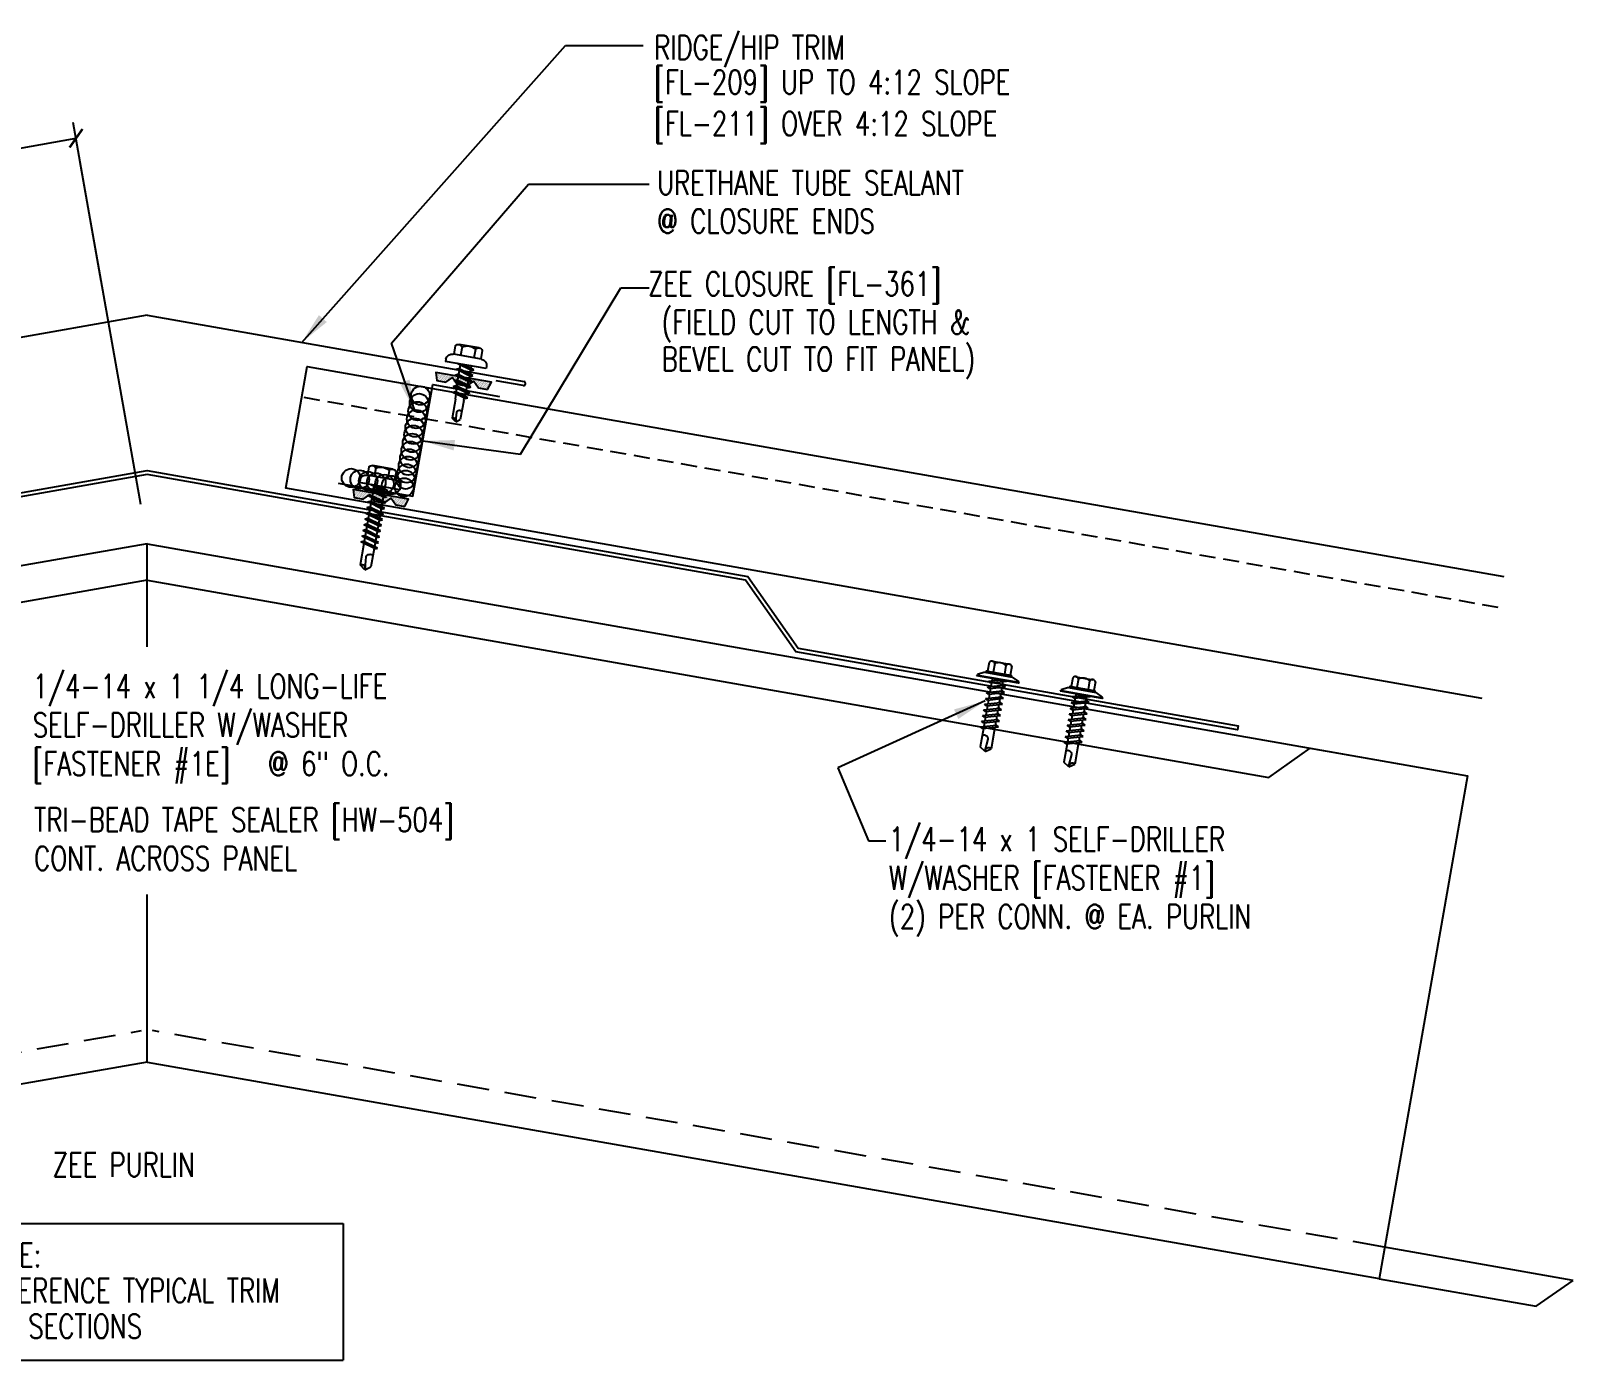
# Model space of a CAD drawing. Header units: inches. Extents: x -0.2 to 45.4, y 9.7 to 38.2.
# Drawn here: x 21.2 to 45.37, y 9.67 to 30.5 of the extents above; entities that cross this region are included whole.
import ezdxf
from ezdxf.enums import TextEntityAlignment as Align

# ---------------------------------------------------------------- set-up
doc = ezdxf.new("R2010")
doc.units = ezdxf.units.IN
doc.header["$MEASUREMENT"] = 0
doc.linetypes.add('HIDDEN', pattern=[0.375, 0.25, -0.125])
doc.linetypes.add('HIDDEN2', pattern=[0.1875, 0.125, -0.0625])
for name, color, linetype in [('CLO', 3, 'Continuous'), ('DIM', 2, 'Continuous'), ('FASTENER', 9, 'Continuous'), ('PANEL', 11, 'Continuous'), ('PURLIN', 1, 'Continuous'), ('SEALANT', 8, 'Continuous'), ('STLA', 12, 'Continuous'), ('TAPE', 8, 'Continuous'), ('TEXT', 2, 'Continuous'), ('TRIM', 6, 'Continuous')]:
    doc.layers.add(name, color=color, linetype=linetype)
doc.styles.add('TEXT', font='SIMPLEX', dxfattribs={"width": 0.75, "height": 6})
doc.styles.add('TEXT1', font='ROMANS.shx', dxfattribs={"width": 0.75, "height": 0.375})
doc.dimstyles.new('DETAIL', dxfattribs={"dimscale": 4, "dimtxt": 0.375, "dimasz": 0.0625, "dimexe": 0.0625, "dimexo": 0.125, "dimgap": 0.0625, "dimtad": 1, "dimdec": 4, "dimzin": 3, "dimdsep": 46, "dimlunit": 4, "dimtxsty": 'TEXT1', "dimblk": 'ARCHTICK', "dimcen": 0.0625, "dimclrd": 7, "dimclre": 7, "dimclrt": 2, "dimadec": 0, "dimazin": 0, "dimtfac": 0.59375, "dimtdec": 4, "dimtmove": 0, "dimatfit": 3, "dimfxl": 0, "dimfrac": 2, "dimtolj": 1, "dimtzin": 3, "dimarcsym": 0})
doc.dimstyles.new('DETAIL$7', dxfattribs={"dimscale": 4, "dimtxt": 6, "dimasz": 0.125, "dimexe": 0.0625, "dimexo": 0.125, "dimgap": 0.0625, "dimtad": 1, "dimdec": 5, "dimzin": 3, "dimdsep": 46, "dimlunit": 4, "dimtxsty": 'TEXT', "dimblk": 'ARCHTICK', "dimcen": 0.0625, "dimclrd": 7, "dimclre": 7, "dimclrt": 2, "dimadec": 0, "dimazin": 0, "dimtfac": 0.666667, "dimtdec": 5, "dimtmove": 0, "dimatfit": 3, "dimfxl": 0, "dimfrac": 2, "dimtolj": 1, "dimtzin": 3, "dimarcsym": 0})

# ---------------------------------------------------------------- blocks, each defined once
blk = doc.blocks.new('A$C30686E82')
for p, q in [((-2.715, 0.761), (3.437, 0.761)), ((-2.715, 0.761), (-2.715, -1.379)), ((3.437, 0.761), (3.437, -1.379)), ((-2.715, -1.379), (3.437, -1.379))]:
    blk.add_line(p, q)
at = {"layer": 'TEXT', "style": 'TEXT1', "width": 0.75}
for s, p in [('NOTE:', (-2.368, 0.081)), ('REFERENCE TYPICAL TRIM', (-2.368, -0.477)), ('LAP SECTIONS', (-2.368, -1.035))]:
    blk.add_text(s, height=0.375, dxfattribs=at).set_placement(p)
blk = doc.blocks.new('_ArchTick')
at = {"color": 0, "linetype": 'ByBlock', "const_width": 0.15}
blk.add_lwpolyline([(-0.5, -0.5), (0.5, 0.5)], dxfattribs=at)
blk = doc.blocks.new('SD9')
at = {"layer": 'FASTENER'}
for p, q in [((-0.181, 0.276), (-0.181, 0.137)), ((-0.135, 0.302), (0.135, 0.302)), ((-0.089, 0.276), (-0.089, 0.137)), ((0.089, 0.276), (0.089, 0.137)), ((0.181, 0.276), (0.181, 0.137)), ((-0.217, 0.114), (-0.326, 0.059)), ((-0.326, 0.059), (-0.326, 0.049)), ((-0.326, 0.049), (0.326, 0.049)), ((-0.217, 0.114), (0.217, 0.114)), ((-0.193, 0.137), (0.193, 0.137)), ((-0.193, 0.119), (0.193, 0.119)), ((-0.181, 0.137), (0.181, 0.137)), ((-0.139, -0.016), (0.046, 0.037)), ((-0.104, -0.036), (0.139, 0.033)), ((-0.086, 0.037), (-0.086, -0.001)), ((-0.086, 0.037), (0.086, 0.037)), ((0.086, 0.037), (0.133, 0.037)), ((0.086, 0.018), (0.086, -0.042)), ((0.139, 0.033), (0.133, 0.037)), ((0.217, 0.114), (0.326, 0.059)), ((0.326, 0.059), (0.326, 0.049)), ((-0.104, -0.036), (-0.139, -0.016)), ((-0.139, -0.107), (0.104, -0.038)), ((-0.104, -0.127), (-0.139, -0.107)), ((-0.139, -0.198), (0.104, -0.128)), ((-0.104, -0.218), (-0.139, -0.198)), ((-0.139, -0.289), (0.104, -0.219)), ((-0.104, -0.127), (0.139, -0.058)), ((-0.104, -0.218), (0.139, -0.149)), ((-0.104, -0.309), (0.139, -0.239)), ((-0.086, -0.031), (-0.086, -0.092)), ((-0.086, -0.122), (-0.086, -0.183)), ((-0.086, -0.213), (-0.086, -0.274)), ((0.086, -0.073), (0.086, -0.133)), ((0.086, -0.164), (0.086, -0.224)), ((0.139, -0.058), (0.104, -0.038)), ((0.139, -0.149), (0.104, -0.128)), ((0.139, -0.239), (0.104, -0.219)), ((-0.104, -0.309), (-0.139, -0.289)), ((-0.139, -0.38), (0.104, -0.31)), ((-0.104, -0.4), (-0.139, -0.38)), ((-0.139, -0.47), (0.104, -0.401)), ((-0.104, -0.491), (-0.139, -0.47)), ((-0.104, -0.4), (0.139, -0.33)), ((-0.104, -0.491), (0.139, -0.421)), ((-0.086, -0.304), (-0.086, -0.364)), ((-0.086, -0.395), (-0.086, -0.455)), ((0.086, -0.255), (0.086, -0.315)), ((0.086, -0.345), (0.086, -0.406)), ((0.086, -0.436), (0.086, -0.497)), ((0.139, -0.33), (0.104, -0.31)), ((0.139, -0.421), (0.104, -0.401)), ((-0.139, -0.561), (0.104, -0.492)), ((-0.104, -0.581), (-0.139, -0.561)), ((-0.139, -0.652), (0.104, -0.583)), ((-0.104, -0.672), (-0.139, -0.652)), ((-0.139, -0.743), (0.104, -0.674)), ((-0.104, -0.581), (0.139, -0.512)), ((-0.104, -0.672), (0.139, -0.603)), ((-0.104, -0.763), (0.139, -0.694)), ((-0.086, -0.486), (-0.086, -0.546)), ((-0.086, -0.577), (-0.086, -0.637)), ((-0.086, -0.667), (-0.086, -0.728)), ((0.086, -0.527), (0.086, -0.588)), ((0.086, -0.618), (0.086, -0.679)), ((0.086, -0.709), (0.086, -1.05)), ((0.139, -0.512), (0.104, -0.492)), ((0.139, -0.603), (0.104, -0.583)), ((0.139, -0.694), (0.104, -0.674)), ((-0.104, -0.763), (-0.139, -0.743)), ((-0.086, -0.758), (-0.086, -1.05)), ((-0.002, -1.095), (0.014, -0.909)), ((0, -1.111), (-0.086, -1.05)), ((0, -1.111), (0.086, -1.05))]:
    blk.add_line(p, q, dxfattribs=at)
blk.add_lwpolyline([(-0.331, 0.037), (-0.331, 0.049), (0.331, 0.049), (0.331, 0.037)], close=True, dxfattribs=at)
for centre, radius, start, end in [((-0.135, 0.25), 0.0527, 29.8754, 150.1246), ((0, 0.138), 0.164, 56.9974, 123.0026), ((0.135, 0.25), 0.0527, 29.8754, 150.1246), ((-0.193, 0.128), 0.00894, 90, 270), ((0.193, 0.128), 0.00894, 270, 90), ((-0.046, -0.921), 0.0615, 11.1445, 130.906), ((0.054, -1.097), 0.0563, 55.4585, 194.8454)]:
    blk.add_arc(centre, radius, start, end, dxfattribs=at)
blk = doc.blocks.new('FD-F1')
at = {"style": 'TEXT1', "width": 0.75}
blk.add_attdef('COLOR', (0.0047, -0.4962), '', height=0.0938, dxfattribs=at)
at = {"layer": 'TEXT', "style": 'TEXT1', "width": 0.75}
for s, p in [('1/4-14 x 1 SELF-DRILLER', (0.0047, -0.0408)), ('W/WASHER [FASTENER #1]', (0.0047, -0.1926))]:
    blk.add_text(s, height=0.09375, dxfattribs=at).set_placement(p)
blk.add_attdef('(QUANTITY)', (0.0047, -0.3444), '', height=0.0938, dxfattribs=at)
blk = doc.blocks.new('FD-F1E')
at = {"layer": 'TEXT', "style": 'TEXT1', "width": 0.75}
for s, p in [('1/4-14 x 1 1/4 LONG-LIFE', (0.0047, -0.0408)), ('SELF-DRILLER W/WASHER', (0.0047, -0.1926)), ('[FASTENER #1E]', (0.0047, -0.3444))]:
    blk.add_text(s, height=0.09375, dxfattribs=at).set_placement(p)
blk.add_attdef('(QUANTITY)', (0.9263, -0.3444), '', height=0.0938, dxfattribs=at)
blk = doc.blocks.new('*D15')
at = {"color": 7, "lineweight": -2}
for p, q in [((22.301, 26.578), (21.861, 29.066)), ((19.936, 28.473), (21.905, 28.82)), ((20.332, 26.23), (19.893, 28.719))]:
    blk.add_line(p, q, dxfattribs=at)
at = {"layer": 'DEFPOINTS', "color": 0}
for p in [(21.905, 28.82), (22.388, 26.085), (20.419, 25.738)]:
    blk.add_point(p, dxfattribs=at)
at = {"color": 7, "lineweight": -2, "xscale": 0.25, "yscale": 0.25, "zscale": 0.25}
for p, rotation in [((21.905, 28.82), 10.01307453151902), ((19.936, 28.473), 190.013074531519)]:
    blk.add_blockref('_ArchTick', p, dxfattribs=dict(at, rotation=rotation))
at = {"color": 2, "insert": (20.838, 29.112), "char_height": 0.375, "attachment_point": 5, "rotation": 10.0131, "style": 'TEXT1'}
blk.add_mtext('\\A1;2"', dxfattribs=at)
blk = doc.blocks.new('*X4')
at = {"color": 0}
for p, q in [((-0.434, 0.135), (-0.434, 0.135)), ((-0.434, 0.123), (-0.434, 0.123)), ((-0.422, 0.141), (-0.422, 0.141)), ((-0.422, 0.129), (-0.422, 0.129)), ((-0.422, 0.117), (-0.422, 0.117)), ((-0.422, 0.105), (-0.422, 0.105)), ((-0.422, 0.094), (-0.422, 0.094)), ((-0.422, 0.082), (-0.422, 0.082)), ((-0.41, 0.135), (-0.41, 0.135)), ((-0.41, 0.123), (-0.41, 0.123)), ((-0.41, 0.111), (-0.41, 0.111)), ((-0.41, 0.1), (-0.41, 0.1)), ((-0.41, 0.088), (-0.41, 0.088)), ((-0.41, 0.076), (-0.41, 0.076)), ((-0.41, 0.064), (-0.41, 0.064)), ((-0.41, 0.053), (-0.41, 0.053)), ((-0.41, 0.041), (-0.41, 0.041)), ((-0.398, 0.141), (-0.398, 0.141)), ((-0.398, 0.129), (-0.398, 0.129)), ((-0.398, 0.117), (-0.398, 0.117)), ((-0.398, 0.105), (-0.398, 0.105)), ((-0.398, 0.094), (-0.398, 0.094)), ((-0.398, 0.082), (-0.398, 0.082)), ((-0.398, 0.07), (-0.398, 0.07)), ((-0.398, 0.059), (-0.398, 0.059)), ((-0.398, 0.047), (-0.398, 0.047)), ((-0.398, 0.035), (-0.398, 0.035)), ((-0.398, 0.023), (-0.398, 0.023)), ((-0.387, 0.135), (-0.387, 0.135)), ((-0.387, 0.123), (-0.387, 0.123)), ((-0.387, 0.111), (-0.387, 0.111)), ((-0.387, 0.1), (-0.387, 0.1)), ((-0.387, 0.088), (-0.387, 0.088)), ((-0.387, 0.076), (-0.387, 0.076)), ((-0.387, 0.064), (-0.387, 0.064)), ((-0.387, 0.053), (-0.387, 0.053)), ((-0.387, 0.041), (-0.387, 0.041)), ((-0.387, 0.029), (-0.387, 0.029)), ((-0.375, 0.141), (-0.375, 0.141)), ((-0.375, 0.129), (-0.375, 0.129)), ((-0.375, 0.117), (-0.375, 0.117)), ((-0.375, 0.105), (-0.375, 0.105)), ((-0.375, 0.094), (-0.375, 0.094)), ((-0.375, 0.082), (-0.375, 0.082)), ((-0.375, 0.07), (-0.375, 0.07)), ((-0.375, 0.059), (-0.375, 0.059)), ((-0.375, 0.047), (-0.375, 0.047)), ((-0.375, 0.035), (-0.375, 0.035)), ((-0.375, 0.023), (-0.375, 0.023)), ((-0.363, 0.135), (-0.363, 0.135)), ((-0.363, 0.123), (-0.363, 0.123)), ((-0.363, 0.111), (-0.363, 0.111)), ((-0.363, 0.1), (-0.363, 0.1)), ((-0.363, 0.088), (-0.363, 0.088)), ((-0.363, 0.076), (-0.363, 0.076)), ((-0.363, 0.064), (-0.363, 0.064)), ((-0.363, 0.053), (-0.363, 0.053)), ((-0.363, 0.041), (-0.363, 0.041)), ((-0.363, 0.029), (-0.363, 0.029)), ((-0.352, 0.141), (-0.352, 0.141)), ((-0.352, 0.129), (-0.352, 0.129)), ((-0.352, 0.117), (-0.352, 0.117)), ((-0.352, 0.105), (-0.352, 0.105)), ((-0.352, 0.094), (-0.352, 0.094)), ((-0.352, 0.082), (-0.352, 0.082)), ((-0.352, 0.07), (-0.352, 0.07)), ((-0.352, 0.059), (-0.352, 0.059)), ((-0.352, 0.047), (-0.352, 0.047)), ((-0.352, 0.035), (-0.352, 0.035)), ((-0.352, 0.023), (-0.352, 0.023)), ((-0.34, 0.135), (-0.34, 0.135)), ((-0.34, 0.123), (-0.34, 0.123)), ((-0.34, 0.111), (-0.34, 0.111)), ((-0.34, 0.1), (-0.34, 0.1)), ((-0.34, 0.088), (-0.34, 0.088)), ((-0.34, 0.076), (-0.34, 0.076)), ((-0.34, 0.064), (-0.34, 0.064)), ((-0.34, 0.053), (-0.34, 0.053)), ((-0.34, 0.041), (-0.34, 0.041)), ((-0.34, 0.029), (-0.34, 0.029)), ((-0.328, 0.141), (-0.328, 0.141)), ((-0.328, 0.129), (-0.328, 0.129)), ((-0.328, 0.117), (-0.328, 0.117)), ((-0.328, 0.105), (-0.328, 0.105)), ((-0.328, 0.094), (-0.328, 0.094)), ((-0.328, 0.082), (-0.328, 0.082)), ((-0.328, 0.07), (-0.328, 0.07)), ((-0.328, 0.059), (-0.328, 0.059)), ((-0.328, 0.047), (-0.328, 0.047)), ((-0.328, 0.035), (-0.328, 0.035)), ((-0.328, 0.023), (-0.328, 0.023)), ((-0.316, 0.135), (-0.316, 0.135)), ((-0.316, 0.123), (-0.316, 0.123)), ((-0.316, 0.111), (-0.316, 0.111)), ((-0.316, 0.1), (-0.316, 0.1)), ((-0.316, 0.088), (-0.316, 0.088)), ((-0.316, 0.076), (-0.316, 0.076)), ((-0.316, 0.064), (-0.316, 0.064)), ((-0.316, 0.053), (-0.316, 0.053)), ((-0.316, 0.041), (-0.316, 0.041)), ((-0.316, 0.029), (-0.316, 0.029)), ((-0.305, 0.141), (-0.305, 0.141)), ((-0.305, 0.129), (-0.305, 0.129)), ((-0.305, 0.117), (-0.305, 0.117)), ((-0.305, 0.105), (-0.305, 0.105)), ((-0.305, 0.094), (-0.305, 0.094)), ((-0.305, 0.082), (-0.305, 0.082)), ((-0.305, 0.07), (-0.305, 0.07)), ((-0.305, 0.059), (-0.305, 0.059)), ((-0.305, 0.047), (-0.305, 0.047)), ((-0.305, 0.035), (-0.305, 0.035)), ((-0.305, 0.023), (-0.305, 0.023)), ((-0.293, 0.135), (-0.293, 0.135)), ((-0.293, 0.123), (-0.293, 0.123)), ((-0.293, 0.111), (-0.293, 0.111)), ((-0.293, 0.1), (-0.293, 0.1)), ((-0.293, 0.088), (-0.293, 0.088)), ((-0.293, 0.076), (-0.293, 0.076)), ((-0.293, 0.064), (-0.293, 0.064)), ((-0.293, 0.053), (-0.293, 0.053)), ((-0.293, 0.041), (-0.293, 0.041)), ((-0.293, 0.029), (-0.293, 0.029)), ((-0.281, 0.141), (-0.281, 0.141)), ((-0.281, 0.129), (-0.281, 0.129)), ((-0.281, 0.117), (-0.281, 0.117)), ((-0.281, 0.105), (-0.281, 0.105)), ((-0.281, 0.094), (-0.281, 0.094)), ((-0.281, 0.082), (-0.281, 0.082)), ((-0.281, 0.07), (-0.281, 0.07)), ((-0.281, 0.059), (-0.281, 0.059)), ((-0.281, 0.047), (-0.281, 0.047)), ((-0.281, 0.035), (-0.281, 0.035)), ((-0.281, 0.023), (-0.281, 0.023)), ((-0.27, 0.135), (-0.27, 0.135)), ((-0.27, 0.123), (-0.27, 0.123)), ((-0.27, 0.111), (-0.27, 0.111)), ((-0.27, 0.1), (-0.27, 0.1)), ((-0.27, 0.088), (-0.27, 0.088)), ((-0.27, 0.076), (-0.27, 0.076)), ((-0.27, 0.064), (-0.27, 0.064)), ((-0.27, 0.053), (-0.27, 0.053)), ((-0.27, 0.041), (-0.27, 0.041)), ((-0.27, 0.029), (-0.27, 0.029)), ((-0.258, 0.141), (-0.258, 0.141)), ((-0.258, 0.129), (-0.258, 0.129)), ((-0.258, 0.117), (-0.258, 0.117)), ((-0.258, 0.105), (-0.258, 0.105)), ((-0.258, 0.094), (-0.258, 0.094)), ((-0.258, 0.082), (-0.258, 0.082)), ((-0.258, 0.07), (-0.258, 0.07)), ((-0.258, 0.059), (-0.258, 0.059)), ((-0.258, 0.047), (-0.258, 0.047)), ((-0.258, 0.035), (-0.258, 0.035)), ((-0.258, 0.023), (-0.258, 0.023)), ((-0.246, 0.135), (-0.246, 0.135)), ((-0.246, 0.123), (-0.246, 0.123)), ((-0.246, 0.111), (-0.246, 0.111)), ((-0.246, 0.1), (-0.246, 0.1)), ((-0.246, 0.088), (-0.246, 0.088)), ((-0.246, 0.076), (-0.246, 0.076)), ((-0.246, 0.064), (-0.246, 0.064)), ((-0.246, 0.053), (-0.246, 0.053)), ((-0.246, 0.041), (-0.246, 0.041)), ((-0.234, 0.141), (-0.234, 0.141)), ((-0.234, 0.129), (-0.234, 0.129)), ((-0.234, 0.117), (-0.234, 0.117)), ((-0.234, 0.105), (-0.234, 0.105)), ((-0.234, 0.094), (-0.234, 0.094)), ((-0.234, 0.082), (-0.234, 0.082)), ((-0.234, 0.07), (-0.234, 0.07)), ((-0.234, 0.059), (-0.234, 0.059)), ((-0.234, 0.047), (-0.234, 0.047)), ((-0.223, 0.135), (-0.223, 0.135)), ((-0.223, 0.123), (-0.223, 0.123)), ((-0.223, 0.111), (-0.223, 0.111)), ((-0.223, 0.1), (-0.223, 0.1)), ((-0.223, 0.088), (-0.223, 0.088)), ((-0.223, 0.076), (-0.223, 0.076)), ((-0.223, 0.064), (-0.223, 0.064)), ((-0.211, 0.141), (-0.211, 0.141)), ((-0.211, 0.129), (-0.211, 0.129)), ((-0.211, 0.117), (-0.211, 0.117)), ((-0.211, 0.105), (-0.211, 0.105)), ((-0.211, 0.094), (-0.211, 0.094)), ((-0.211, 0.082), (-0.211, 0.082)), ((-0.211, 0.07), (-0.211, 0.07)), ((-0.199, 0.135), (-0.199, 0.135)), ((-0.199, 0.123), (-0.199, 0.123)), ((-0.199, 0.111), (-0.199, 0.111)), ((-0.199, 0.1), (-0.199, 0.1)), ((-0.199, 0.088), (-0.199, 0.088)), ((-0.188, 0.141), (-0.188, 0.141)), ((-0.188, 0.129), (-0.188, 0.129)), ((-0.188, 0.117), (-0.188, 0.117)), ((-0.188, 0.105), (-0.188, 0.105)), ((-0.188, 0.094), (-0.188, 0.094)), ((-0.176, 0.135), (-0.176, 0.135)), ((-0.176, 0.123), (-0.176, 0.123)), ((-0.176, 0.111), (-0.176, 0.111)), ((-0.164, 0.141), (-0.164, 0.141)), ((-0.164, 0.129), (-0.164, 0.129)), ((-0.164, 0.117), (-0.164, 0.117)), ((-0.164, 0.105), (-0.164, 0.105)), ((-0.152, 0.135), (-0.152, 0.135)), ((-0.152, 0.123), (-0.152, 0.123)), ((-0.152, 0.111), (-0.152, 0.111)), ((-0.152, 0.1), (-0.152, 0.1)), ((-0.141, 0.141), (-0.141, 0.141)), ((-0.141, 0.129), (-0.141, 0.129)), ((-0.141, 0.117), (-0.141, 0.117)), ((-0.141, 0.105), (-0.141, 0.105)), ((-0.141, 0.094), (-0.141, 0.094)), ((-0.141, 0.082), (-0.141, 0.082)), ((-0.129, 0.135), (-0.129, 0.135)), ((-0.129, 0.123), (-0.129, 0.123)), ((-0.129, 0.111), (-0.129, 0.111)), ((-0.129, 0.1), (-0.129, 0.1)), ((-0.129, 0.088), (-0.129, 0.088)), ((-0.129, 0.076), (-0.129, 0.076)), ((-0.117, 0.141), (-0.117, 0.141)), ((-0.117, 0.129), (-0.117, 0.129)), ((-0.117, 0.117), (-0.117, 0.117)), ((-0.117, 0.105), (-0.117, 0.105)), ((-0.117, 0.094), (-0.117, 0.094)), ((-0.117, 0.082), (-0.117, 0.082)), ((-0.117, 0.07), (-0.117, 0.07)), ((-0.117, 0.059), (-0.117, 0.059)), ((-0.105, 0.135), (-0.105, 0.135)), ((-0.105, 0.123), (-0.105, 0.123)), ((-0.105, 0.111), (-0.105, 0.111)), ((-0.105, 0.1), (-0.105, 0.1)), ((-0.105, 0.088), (-0.105, 0.088)), ((-0.105, 0.076), (-0.105, 0.076)), ((-0.105, 0.064), (-0.105, 0.064)), ((-0.105, 0.053), (-0.105, 0.053)), ((-0.094, 0.141), (-0.094, 0.141)), ((-0.094, 0.129), (-0.094, 0.129)), ((-0.094, 0.117), (-0.094, 0.117)), ((-0.094, 0.105), (-0.094, 0.105)), ((-0.094, 0.094), (-0.094, 0.094)), ((-0.094, 0.082), (-0.094, 0.082)), ((-0.094, 0.07), (-0.094, 0.07)), ((-0.094, 0.059), (-0.094, 0.059)), ((-0.094, 0.047), (-0.094, 0.047)), ((-0.094, 0.035), (-0.094, 0.035)), ((-0.082, 0.135), (-0.082, 0.135)), ((-0.082, 0.123), (-0.082, 0.123)), ((-0.082, 0.111), (-0.082, 0.111)), ((-0.082, 0.1), (-0.082, 0.1)), ((-0.082, 0.088), (-0.082, 0.088)), ((-0.082, 0.076), (-0.082, 0.076)), ((-0.082, 0.064), (-0.082, 0.064)), ((-0.082, 0.053), (-0.082, 0.053)), ((-0.082, 0.041), (-0.082, 0.041)), ((-0.082, 0.029), (-0.082, 0.029)), ((-0.07, 0.141), (-0.07, 0.141)), ((-0.07, 0.129), (-0.07, 0.129)), ((-0.07, 0.117), (-0.07, 0.117)), ((-0.07, 0.105), (-0.07, 0.105)), ((-0.07, 0.094), (-0.07, 0.094)), ((-0.07, 0.082), (-0.07, 0.082)), ((-0.07, 0.07), (-0.07, 0.07)), ((-0.07, 0.059), (-0.07, 0.059)), ((-0.07, 0.047), (-0.07, 0.047)), ((-0.07, 0.035), (-0.07, 0.035)), ((-0.07, 0.023), (-0.07, 0.023)), ((-0.059, 0.135), (-0.059, 0.135)), ((-0.059, 0.123), (-0.059, 0.123)), ((-0.059, 0.111), (-0.059, 0.111)), ((-0.059, 0.1), (-0.059, 0.1)), ((-0.059, 0.088), (-0.059, 0.088)), ((-0.059, 0.076), (-0.059, 0.076)), ((-0.059, 0.064), (-0.059, 0.064)), ((-0.059, 0.053), (-0.059, 0.053)), ((-0.059, 0.041), (-0.059, 0.041)), ((-0.059, 0.029), (-0.059, 0.029)), ((-0.047, 0.141), (-0.047, 0.141)), ((-0.047, 0.129), (-0.047, 0.129)), ((-0.047, 0.117), (-0.047, 0.117)), ((-0.047, 0.105), (-0.047, 0.105)), ((-0.047, 0.094), (-0.047, 0.094)), ((-0.047, 0.082), (-0.047, 0.082)), ((-0.047, 0.07), (-0.047, 0.07)), ((-0.047, 0.059), (-0.047, 0.059)), ((-0.047, 0.047), (-0.047, 0.047)), ((-0.047, 0.035), (-0.047, 0.035)), ((-0.047, 0.023), (-0.047, 0.023)), ((-0.035, 0.135), (-0.035, 0.135)), ((-0.035, 0.123), (-0.035, 0.123)), ((-0.035, 0.111), (-0.035, 0.111)), ((-0.035, 0.1), (-0.035, 0.1)), ((-0.035, 0.088), (-0.035, 0.088)), ((-0.035, 0.076), (-0.035, 0.076)), ((-0.035, 0.064), (-0.035, 0.064)), ((-0.035, 0.053), (-0.035, 0.053)), ((-0.035, 0.041), (-0.035, 0.041)), ((-0.035, 0.029), (-0.035, 0.029)), ((-0.023, 0.141), (-0.023, 0.141)), ((-0.023, 0.129), (-0.023, 0.129)), ((-0.023, 0.117), (-0.023, 0.117)), ((-0.023, 0.105), (-0.023, 0.105)), ((-0.023, 0.094), (-0.023, 0.094)), ((-0.023, 0.082), (-0.023, 0.082)), ((-0.023, 0.07), (-0.023, 0.07)), ((-0.023, 0.059), (-0.023, 0.059)), ((-0.023, 0.047), (-0.023, 0.047)), ((-0.023, 0.035), (-0.023, 0.035)), ((-0.023, 0.023), (-0.023, 0.023)), ((-0.012, 0.135), (-0.012, 0.135)), ((-0.012, 0.123), (-0.012, 0.123)), ((-0.012, 0.111), (-0.012, 0.111)), ((-0.012, 0.1), (-0.012, 0.1)), ((-0.012, 0.088), (-0.012, 0.088)), ((-0.012, 0.076), (-0.012, 0.076)), ((-0.012, 0.064), (-0.012, 0.064)), ((-0.012, 0.053), (-0.012, 0.053)), ((-0.012, 0.041), (-0.012, 0.041)), ((-0.012, 0.029), (-0.012, 0.029)), ((0, 0.141), (0, 0.141)), ((0, 0.129), (0, 0.129)), ((0, 0.117), (0, 0.117)), ((0, 0.105), (0, 0.105)), ((0, 0.094), (0, 0.094)), ((0, 0.082), (0, 0.082)), ((0, 0.07), (0, 0.07)), ((0, 0.059), (0, 0.059)), ((0, 0.047), (0, 0.047)), ((0, 0.035), (0, 0.035)), ((0, 0.023), (0, 0.023)), ((0.012, 0.135), (0.012, 0.135)), ((0.012, 0.123), (0.012, 0.123)), ((0.012, 0.111), (0.012, 0.111)), ((0.012, 0.1), (0.012, 0.1)), ((0.012, 0.088), (0.012, 0.088)), ((0.012, 0.076), (0.012, 0.076)), ((0.012, 0.064), (0.012, 0.064)), ((0.012, 0.053), (0.012, 0.053)), ((0.012, 0.041), (0.012, 0.041)), ((0.012, 0.029), (0.012, 0.029)), ((0.023, 0.141), (0.023, 0.141)), ((0.023, 0.129), (0.023, 0.129)), ((0.023, 0.117), (0.023, 0.117)), ((0.023, 0.105), (0.023, 0.105)), ((0.023, 0.094), (0.023, 0.094)), ((0.023, 0.082), (0.023, 0.082)), ((0.023, 0.07), (0.023, 0.07)), ((0.023, 0.059), (0.023, 0.059)), ((0.023, 0.047), (0.023, 0.047)), ((0.023, 0.035), (0.023, 0.035)), ((0.023, 0.023), (0.023, 0.023)), ((0.035, 0.135), (0.035, 0.135)), ((0.035, 0.123), (0.035, 0.123)), ((0.035, 0.111), (0.035, 0.111)), ((0.035, 0.1), (0.035, 0.1)), ((0.035, 0.088), (0.035, 0.088)), ((0.035, 0.076), (0.035, 0.076)), ((0.035, 0.064), (0.035, 0.064)), ((0.035, 0.053), (0.035, 0.053)), ((0.035, 0.041), (0.035, 0.041)), ((0.035, 0.029), (0.035, 0.029)), ((0.047, 0.141), (0.047, 0.141)), ((0.047, 0.129), (0.047, 0.129)), ((0.047, 0.117), (0.047, 0.117)), ((0.047, 0.105), (0.047, 0.105)), ((0.047, 0.094), (0.047, 0.094)), ((0.047, 0.082), (0.047, 0.082)), ((0.047, 0.07), (0.047, 0.07)), ((0.047, 0.059), (0.047, 0.059)), ((0.047, 0.047), (0.047, 0.047)), ((0.047, 0.035), (0.047, 0.035)), ((0.047, 0.023), (0.047, 0.023)), ((0.059, 0.135), (0.059, 0.135)), ((0.059, 0.123), (0.059, 0.123)), ((0.059, 0.111), (0.059, 0.111)), ((0.059, 0.1), (0.059, 0.1)), ((0.059, 0.088), (0.059, 0.088)), ((0.059, 0.076), (0.059, 0.076)), ((0.059, 0.064), (0.059, 0.064)), ((0.059, 0.053), (0.059, 0.053)), ((0.059, 0.041), (0.059, 0.041)), ((0.059, 0.029), (0.059, 0.029)), ((0.07, 0.141), (0.07, 0.141)), ((0.07, 0.129), (0.07, 0.129)), ((0.07, 0.117), (0.07, 0.117)), ((0.07, 0.105), (0.07, 0.105)), ((0.07, 0.094), (0.07, 0.094)), ((0.07, 0.082), (0.07, 0.082)), ((0.07, 0.07), (0.07, 0.07)), ((0.07, 0.059), (0.07, 0.059)), ((0.07, 0.047), (0.07, 0.047)), ((0.07, 0.035), (0.07, 0.035)), ((0.07, 0.023), (0.07, 0.023)), ((0.082, 0.135), (0.082, 0.135)), ((0.082, 0.123), (0.082, 0.123)), ((0.082, 0.111), (0.082, 0.111)), ((0.082, 0.1), (0.082, 0.1)), ((0.082, 0.088), (0.082, 0.088)), ((0.082, 0.076), (0.082, 0.076)), ((0.082, 0.064), (0.082, 0.064)), ((0.082, 0.053), (0.082, 0.053)), ((0.082, 0.041), (0.082, 0.041)), ((0.082, 0.029), (0.082, 0.029)), ((0.094, 0.141), (0.094, 0.141)), ((0.094, 0.129), (0.094, 0.129)), ((0.094, 0.117), (0.094, 0.117)), ((0.094, 0.105), (0.094, 0.105)), ((0.094, 0.094), (0.094, 0.094)), ((0.094, 0.082), (0.094, 0.082)), ((0.094, 0.07), (0.094, 0.07)), ((0.094, 0.059), (0.094, 0.059)), ((0.094, 0.047), (0.094, 0.047)), ((0.094, 0.035), (0.094, 0.035)), ((0.105, 0.135), (0.105, 0.135)), ((0.105, 0.123), (0.105, 0.123)), ((0.105, 0.111), (0.105, 0.111)), ((0.105, 0.1), (0.105, 0.1)), ((0.105, 0.088), (0.105, 0.088)), ((0.105, 0.076), (0.105, 0.076)), ((0.105, 0.064), (0.105, 0.064)), ((0.105, 0.053), (0.105, 0.053)), ((0.117, 0.141), (0.117, 0.141)), ((0.117, 0.129), (0.117, 0.129)), ((0.117, 0.117), (0.117, 0.117)), ((0.117, 0.105), (0.117, 0.105)), ((0.117, 0.094), (0.117, 0.094)), ((0.117, 0.082), (0.117, 0.082)), ((0.117, 0.07), (0.117, 0.07)), ((0.117, 0.059), (0.117, 0.059)), ((0.129, 0.135), (0.129, 0.135)), ((0.129, 0.123), (0.129, 0.123)), ((0.129, 0.111), (0.129, 0.111)), ((0.129, 0.1), (0.129, 0.1)), ((0.129, 0.088), (0.129, 0.088)), ((0.129, 0.076), (0.129, 0.076)), ((0.141, 0.141), (0.141, 0.141)), ((0.141, 0.129), (0.141, 0.129)), ((0.141, 0.117), (0.141, 0.117)), ((0.141, 0.105), (0.141, 0.105)), ((0.141, 0.094), (0.141, 0.094)), ((0.141, 0.082), (0.141, 0.082)), ((0.152, 0.135), (0.152, 0.135)), ((0.152, 0.123), (0.152, 0.123)), ((0.152, 0.111), (0.152, 0.111)), ((0.152, 0.1), (0.152, 0.1)), ((0.164, 0.141), (0.164, 0.141)), ((0.164, 0.129), (0.164, 0.129)), ((0.164, 0.117), (0.164, 0.117)), ((0.164, 0.105), (0.164, 0.105)), ((0.176, 0.135), (0.176, 0.135)), ((0.176, 0.123), (0.176, 0.123)), ((0.176, 0.111), (0.176, 0.111)), ((0.188, 0.141), (0.188, 0.141)), ((0.188, 0.129), (0.188, 0.129)), ((0.188, 0.117), (0.188, 0.117)), ((0.188, 0.105), (0.188, 0.105)), ((0.188, 0.094), (0.188, 0.094)), ((0.199, 0.135), (0.199, 0.135)), ((0.199, 0.123), (0.199, 0.123)), ((0.199, 0.111), (0.199, 0.111)), ((0.199, 0.1), (0.199, 0.1)), ((0.199, 0.088), (0.199, 0.088)), ((0.211, 0.141), (0.211, 0.141)), ((0.211, 0.129), (0.211, 0.129)), ((0.211, 0.117), (0.211, 0.117)), ((0.211, 0.105), (0.211, 0.105)), ((0.211, 0.094), (0.211, 0.094)), ((0.211, 0.082), (0.211, 0.082)), ((0.211, 0.07), (0.211, 0.07)), ((0.223, 0.135), (0.223, 0.135)), ((0.223, 0.123), (0.223, 0.123)), ((0.223, 0.111), (0.223, 0.111)), ((0.223, 0.1), (0.223, 0.1)), ((0.223, 0.088), (0.223, 0.088)), ((0.223, 0.076), (0.223, 0.076)), ((0.223, 0.064), (0.223, 0.064)), ((0.234, 0.141), (0.234, 0.141)), ((0.234, 0.129), (0.234, 0.129)), ((0.234, 0.117), (0.234, 0.117)), ((0.234, 0.105), (0.234, 0.105)), ((0.234, 0.094), (0.234, 0.094)), ((0.234, 0.082), (0.234, 0.082)), ((0.234, 0.07), (0.234, 0.07)), ((0.234, 0.059), (0.234, 0.059)), ((0.234, 0.047), (0.234, 0.047)), ((0.246, 0.135), (0.246, 0.135)), ((0.246, 0.123), (0.246, 0.123)), ((0.246, 0.111), (0.246, 0.111)), ((0.246, 0.1), (0.246, 0.1)), ((0.246, 0.088), (0.246, 0.088)), ((0.246, 0.076), (0.246, 0.076)), ((0.246, 0.064), (0.246, 0.064)), ((0.246, 0.053), (0.246, 0.053)), ((0.246, 0.041), (0.246, 0.041)), ((0.258, 0.141), (0.258, 0.141)), ((0.258, 0.129), (0.258, 0.129)), ((0.258, 0.117), (0.258, 0.117)), ((0.258, 0.105), (0.258, 0.105)), ((0.258, 0.094), (0.258, 0.094)), ((0.258, 0.082), (0.258, 0.082)), ((0.258, 0.07), (0.258, 0.07)), ((0.258, 0.059), (0.258, 0.059)), ((0.258, 0.047), (0.258, 0.047)), ((0.258, 0.035), (0.258, 0.035)), ((0.258, 0.023), (0.258, 0.023)), ((0.27, 0.135), (0.27, 0.135)), ((0.27, 0.123), (0.27, 0.123)), ((0.27, 0.111), (0.27, 0.111)), ((0.27, 0.1), (0.27, 0.1)), ((0.27, 0.088), (0.27, 0.088)), ((0.27, 0.076), (0.27, 0.076)), ((0.27, 0.064), (0.27, 0.064)), ((0.27, 0.053), (0.27, 0.053)), ((0.27, 0.041), (0.27, 0.041)), ((0.27, 0.029), (0.27, 0.029)), ((0.281, 0.141), (0.281, 0.141)), ((0.281, 0.129), (0.281, 0.129)), ((0.281, 0.117), (0.281, 0.117)), ((0.281, 0.105), (0.281, 0.105)), ((0.281, 0.094), (0.281, 0.094)), ((0.281, 0.082), (0.281, 0.082)), ((0.281, 0.07), (0.281, 0.07)), ((0.281, 0.059), (0.281, 0.059)), ((0.281, 0.047), (0.281, 0.047)), ((0.281, 0.035), (0.281, 0.035)), ((0.281, 0.023), (0.281, 0.023)), ((0.293, 0.135), (0.293, 0.135)), ((0.293, 0.123), (0.293, 0.123)), ((0.293, 0.111), (0.293, 0.111)), ((0.293, 0.1), (0.293, 0.1)), ((0.293, 0.088), (0.293, 0.088)), ((0.293, 0.076), (0.293, 0.076)), ((0.293, 0.064), (0.293, 0.064)), ((0.293, 0.053), (0.293, 0.053)), ((0.293, 0.041), (0.293, 0.041)), ((0.293, 0.029), (0.293, 0.029)), ((0.305, 0.141), (0.305, 0.141)), ((0.305, 0.129), (0.305, 0.129)), ((0.305, 0.117), (0.305, 0.117)), ((0.305, 0.105), (0.305, 0.105)), ((0.305, 0.094), (0.305, 0.094)), ((0.305, 0.082), (0.305, 0.082)), ((0.305, 0.07), (0.305, 0.07)), ((0.305, 0.059), (0.305, 0.059)), ((0.305, 0.047), (0.305, 0.047)), ((0.305, 0.035), (0.305, 0.035)), ((0.305, 0.023), (0.305, 0.023)), ((0.316, 0.135), (0.316, 0.135)), ((0.316, 0.123), (0.316, 0.123)), ((0.316, 0.111), (0.316, 0.111)), ((0.316, 0.1), (0.316, 0.1)), ((0.316, 0.088), (0.316, 0.088)), ((0.316, 0.076), (0.316, 0.076)), ((0.316, 0.064), (0.316, 0.064)), ((0.316, 0.053), (0.316, 0.053)), ((0.316, 0.041), (0.316, 0.041)), ((0.316, 0.029), (0.316, 0.029)), ((0.328, 0.141), (0.328, 0.141)), ((0.328, 0.129), (0.328, 0.129)), ((0.328, 0.117), (0.328, 0.117)), ((0.328, 0.105), (0.328, 0.105)), ((0.328, 0.094), (0.328, 0.094)), ((0.328, 0.082), (0.328, 0.082)), ((0.328, 0.07), (0.328, 0.07)), ((0.328, 0.059), (0.328, 0.059)), ((0.328, 0.047), (0.328, 0.047)), ((0.328, 0.035), (0.328, 0.035)), ((0.328, 0.023), (0.328, 0.023)), ((0.34, 0.135), (0.34, 0.135)), ((0.34, 0.123), (0.34, 0.123)), ((0.34, 0.111), (0.34, 0.111)), ((0.34, 0.1), (0.34, 0.1)), ((0.34, 0.088), (0.34, 0.088)), ((0.34, 0.076), (0.34, 0.076)), ((0.34, 0.064), (0.34, 0.064)), ((0.34, 0.053), (0.34, 0.053)), ((0.34, 0.041), (0.34, 0.041)), ((0.34, 0.029), (0.34, 0.029)), ((0.352, 0.141), (0.352, 0.141)), ((0.352, 0.129), (0.352, 0.129)), ((0.352, 0.117), (0.352, 0.117)), ((0.352, 0.105), (0.352, 0.105)), ((0.352, 0.094), (0.352, 0.094)), ((0.352, 0.082), (0.352, 0.082)), ((0.352, 0.07), (0.352, 0.07)), ((0.352, 0.059), (0.352, 0.059)), ((0.352, 0.047), (0.352, 0.047)), ((0.352, 0.035), (0.352, 0.035)), ((0.352, 0.023), (0.352, 0.023)), ((0.363, 0.135), (0.363, 0.135)), ((0.363, 0.123), (0.363, 0.123)), ((0.363, 0.111), (0.363, 0.111)), ((0.363, 0.1), (0.363, 0.1)), ((0.363, 0.088), (0.363, 0.088)), ((0.363, 0.076), (0.363, 0.076)), ((0.363, 0.064), (0.363, 0.064)), ((0.363, 0.053), (0.363, 0.053)), ((0.363, 0.041), (0.363, 0.041)), ((0.363, 0.029), (0.363, 0.029)), ((0.375, 0.141), (0.375, 0.141)), ((0.375, 0.129), (0.375, 0.129)), ((0.375, 0.117), (0.375, 0.117)), ((0.375, 0.105), (0.375, 0.105)), ((0.375, 0.094), (0.375, 0.094)), ((0.375, 0.082), (0.375, 0.082)), ((0.375, 0.07), (0.375, 0.07)), ((0.375, 0.059), (0.375, 0.059)), ((0.375, 0.047), (0.375, 0.047)), ((0.375, 0.035), (0.375, 0.035)), ((0.375, 0.023), (0.375, 0.023)), ((0.387, 0.135), (0.387, 0.135)), ((0.387, 0.123), (0.387, 0.123)), ((0.387, 0.111), (0.387, 0.111)), ((0.387, 0.1), (0.387, 0.1)), ((0.387, 0.088), (0.387, 0.088)), ((0.387, 0.076), (0.387, 0.076)), ((0.387, 0.064), (0.387, 0.064)), ((0.387, 0.053), (0.387, 0.053)), ((0.387, 0.041), (0.387, 0.041)), ((0.387, 0.029), (0.387, 0.029)), ((0.398, 0.141), (0.398, 0.141)), ((0.398, 0.129), (0.398, 0.129)), ((0.398, 0.117), (0.398, 0.117)), ((0.398, 0.105), (0.398, 0.105)), ((0.398, 0.094), (0.398, 0.094)), ((0.398, 0.082), (0.398, 0.082)), ((0.398, 0.07), (0.398, 0.07)), ((0.398, 0.059), (0.398, 0.059)), ((0.398, 0.047), (0.398, 0.047)), ((0.398, 0.035), (0.398, 0.035)), ((0.398, 0.023), (0.398, 0.023)), ((0.41, 0.135), (0.41, 0.135)), ((0.41, 0.123), (0.41, 0.123)), ((0.41, 0.111), (0.41, 0.111)), ((0.41, 0.1), (0.41, 0.1)), ((0.41, 0.088), (0.41, 0.088)), ((0.41, 0.076), (0.41, 0.076)), ((0.41, 0.064), (0.41, 0.064)), ((0.41, 0.053), (0.41, 0.053)), ((0.41, 0.041), (0.41, 0.041)), ((0.422, 0.141), (0.422, 0.141)), ((0.422, 0.129), (0.422, 0.129)), ((0.422, 0.117), (0.422, 0.117)), ((0.422, 0.105), (0.422, 0.105)), ((0.422, 0.094), (0.422, 0.094)), ((0.422, 0.082), (0.422, 0.082)), ((0.434, 0.135), (0.434, 0.135)), ((0.434, 0.123), (0.434, 0.123))]:
    blk.add_line(p, q, dxfattribs=at)
blk = doc.blocks.new('MB_DBTAP')
at = {"layer": 'TAPE', "color": 9}
blk.add_lwpolyline([(-0.403, 0.018), (-0.442, 0.141), (0.442, 0.141), (0.403, 0.018), (0.26, 0.018), (0.17, 0.109), (0.079, 0.018), (0, 0.018), (-0.079, 0.018), (-0.17, 0.109), (-0.26, 0.018)], close=True, dxfattribs=at)
at = {"layer": 'TAPE', "color": 251}
blk.add_blockref('*X4', (0, 0), dxfattribs=at)
blk = doc.blocks.new('MB_DW4')
at = {"layer": 'FASTENER'}
for p, q in [((-0.217, 0.305), (-0.217, 0.171)), ((-0.163, 0.337), (0.159, 0.337)), ((-0.108, 0.305), (-0.108, 0.171)), ((0.105, 0.305), (0.105, 0.171)), ((0.214, 0.305), (0.214, 0.171)), ((-0.326, 0.071), (-0.326, 0.037)), ((-0.326, 0.037), (0.322, 0.037)), ((-0.226, 0.171), (0.214, 0.171)), ((-0.141, -0.014), (0.037, 0.037)), ((-0.105, -0.034), (0.137, 0.035)), ((-0.088, 0.037), (-0.088, 0.001)), ((-0.088, 0.037), (0.085, 0.037)), ((0.085, 0.037), (0.134, 0.037)), ((0.085, 0.02), (0.085, -0.041)), ((0.137, 0.035), (0.134, 0.037)), ((0.322, 0.071), (0.322, 0.037)), ((-0.105, -0.034), (-0.141, -0.014)), ((-0.141, -0.105), (0.102, -0.036)), ((-0.105, -0.125), (-0.141, -0.105)), ((-0.141, -0.196), (0.102, -0.127)), ((-0.105, -0.216), (-0.141, -0.196)), ((-0.141, -0.287), (0.102, -0.217)), ((-0.105, -0.125), (0.137, -0.056)), ((-0.105, -0.216), (0.137, -0.147)), ((-0.105, -0.307), (0.137, -0.238)), ((-0.088, -0.029), (-0.088, -0.09)), ((-0.088, -0.12), (-0.088, -0.181)), ((-0.084, -0.27), (-0.088, -0.211)), ((0.084, -0.223), (0.085, -0.211)), ((0.085, -0.071), (0.085, -0.131)), ((0.085, -0.162), (0.085, -0.211)), ((0.137, -0.056), (0.102, -0.036)), ((0.137, -0.147), (0.102, -0.127)), ((0.137, -0.238), (0.102, -0.217)), ((-0.105, -0.307), (-0.141, -0.287)), ((-0.141, -0.378), (0.102, -0.308)), ((-0.105, -0.398), (-0.141, -0.378)), ((-0.122, -0.463), (0.089, -0.403)), ((-0.086, -0.483), (-0.122, -0.463)), ((-0.105, -0.398), (0.137, -0.328)), ((-0.086, -0.483), (0.124, -0.423)), ((-0.078, -0.36), (-0.082, -0.3)), ((-0.071, -0.449), (-0.075, -0.389)), ((-0.066, -0.516), (-0.069, -0.478)), ((0.063, -0.515), (0.068, -0.439)), ((0.071, -0.408), (0.075, -0.346)), ((0.077, -0.315), (0.082, -0.253)), ((0.124, -0.423), (0.089, -0.403)), ((0.137, -0.328), (0.102, -0.308)), ((-0.066, -0.516), (-0.066, -0.82)), ((-0.003, -0.854), (0.009, -0.714)), ((0.063, -0.516), (0.063, -0.82)), ((-0.002, -0.866), (-0.066, -0.82)), ((-0.002, -0.866), (0.063, -0.82))]:
    blk.add_line(p, q, dxfattribs=at)
for centre, radius, start, end in [((-0.163, 0.274), 0.0628, 29.8754, 150.1246), ((-0.002, 0.141), 0.196, 56.9974, 123.0026), ((0.159, 0.274), 0.0628, 29.8754, 150.1246), ((-0.226, 0.071), 0.1, 90, 180), ((0.222, 0.071), 0.1, 0, 90), ((-0.036, -0.723), 0.0461, 11.1445, 130.906), ((0.073, -0.516), 0.01, 175.9484, 180), ((0.039, -0.855), 0.0422, 55.4585, 194.8454)]:
    blk.add_arc(centre, radius, start, end, dxfattribs=at)
blk = doc.blocks.new('fz7')
at = {"layer": 'FASTENER'}
for p, q in [((-0.215, 0.305), (-0.215, 0.171)), ((-0.161, 0.337), (0.161, 0.337)), ((-0.107, 0.305), (-0.107, 0.171)), ((0.107, 0.305), (0.107, 0.171)), ((0.215, 0.305), (0.215, 0.171)), ((-0.324, 0.071), (-0.324, 0.037)), ((-0.324, 0.037), (0.324, 0.037)), ((-0.224, 0.171), (0.215, 0.171)), ((-0.139, -0.016), (0.046, 0.037)), ((-0.104, -0.036), (0.139, 0.033)), ((-0.086, 0.037), (-0.086, -0.001)), ((-0.086, 0.037), (0.086, 0.037)), ((0.086, 0.037), (0.133, 0.037)), ((0.086, 0.018), (0.086, -0.042)), ((0.139, 0.033), (0.133, 0.037)), ((0.324, 0.071), (0.324, 0.037)), ((-0.104, -0.036), (-0.139, -0.016)), ((-0.139, -0.107), (0.104, -0.038)), ((-0.104, -0.127), (-0.139, -0.107)), ((-0.139, -0.198), (0.104, -0.128)), ((-0.104, -0.218), (-0.139, -0.198)), ((-0.139, -0.289), (0.104, -0.219)), ((-0.104, -0.127), (0.139, -0.058)), ((-0.104, -0.218), (0.139, -0.149)), ((-0.104, -0.309), (0.139, -0.239)), ((-0.086, -0.031), (-0.086, -0.092)), ((-0.086, -0.122), (-0.086, -0.183)), ((-0.086, -0.213), (-0.086, -0.274)), ((0.086, -0.073), (0.086, -0.133)), ((0.086, -0.164), (0.086, -0.224)), ((0.139, -0.058), (0.104, -0.038)), ((0.139, -0.149), (0.104, -0.128)), ((0.139, -0.239), (0.104, -0.219)), ((-0.104, -0.309), (-0.139, -0.289)), ((-0.139, -0.38), (0.104, -0.31)), ((-0.104, -0.4), (-0.139, -0.38)), ((-0.139, -0.47), (0.104, -0.401)), ((-0.104, -0.491), (-0.139, -0.47)), ((-0.104, -0.4), (0.139, -0.33)), ((-0.104, -0.491), (0.139, -0.421)), ((-0.086, -0.304), (-0.086, -0.364)), ((-0.086, -0.395), (-0.086, -0.455)), ((0.086, -0.255), (0.086, -0.315)), ((0.086, -0.345), (0.086, -0.406)), ((0.086, -0.436), (0.086, -0.497)), ((0.139, -0.33), (0.104, -0.31)), ((0.139, -0.421), (0.104, -0.401)), ((-0.139, -0.561), (0.104, -0.492)), ((-0.104, -0.581), (-0.139, -0.561)), ((-0.139, -0.652), (0.104, -0.583)), ((-0.104, -0.672), (-0.139, -0.652)), ((-0.139, -0.743), (0.104, -0.674)), ((-0.104, -0.581), (0.139, -0.512)), ((-0.104, -0.672), (0.139, -0.603)), ((-0.104, -0.763), (0.139, -0.694)), ((-0.086, -0.486), (-0.086, -0.546)), ((-0.086, -0.577), (-0.086, -0.637)), ((-0.086, -0.667), (-0.086, -0.728)), ((0.086, -0.527), (0.086, -0.588)), ((0.086, -0.618), (0.086, -0.679)), ((0.086, -0.709), (0.086, -0.77)), ((0.139, -0.512), (0.104, -0.492)), ((0.139, -0.603), (0.104, -0.583)), ((0.139, -0.694), (0.104, -0.674)), ((-0.104, -0.763), (-0.139, -0.743)), ((-0.139, -0.834), (0.104, -0.765)), ((-0.104, -0.854), (-0.139, -0.834)), ((-0.139, -0.925), (0.104, -0.856)), ((-0.104, -0.945), (-0.139, -0.925)), ((-0.104, -0.854), (0.139, -0.785)), ((-0.104, -0.945), (0.139, -0.876)), ((-0.086, -0.758), (-0.086, -0.819)), ((-0.086, -0.849), (-0.086, -0.91)), ((-0.086, -0.94), (-0.086, -1.232)), ((0.086, -0.8), (0.086, -0.861)), ((0.086, -0.891), (0.086, -1.232)), ((0.139, -0.785), (0.104, -0.765)), ((0.139, -0.876), (0.104, -0.856)), ((-0.002, -1.277), (0.014, -1.091)), ((0, -1.293), (-0.086, -1.232)), ((0, -1.293), (0.086, -1.232))]:
    blk.add_line(p, q, dxfattribs=at)
for centre, radius, start, end in [((-0.161, 0.274), 0.0628, 29.8754, 150.1246), ((0, 0.141), 0.196, 56.9974, 123.0026), ((0.161, 0.274), 0.0628, 29.8754, 150.1246), ((-0.224, 0.071), 0.1, 90, 180), ((0.224, 0.071), 0.1, 0, 90), ((-0.046, -1.102), 0.0615, 11.1445, 130.906), ((0.054, -1.278), 0.0563, 55.4585, 194.8454)]:
    blk.add_arc(centre, radius, start, end, dxfattribs=at)

msp = doc.modelspace()

# ---------------------------------------------------------------- linework, layer by layer
for p, q in [((28.99325, 28.0988), (30.88423, 28.0988)), ((30.44517, 26.47426), (30.88423, 26.47426)), ((34.32468, 17.81175), (34.59403, 17.81175))]:
    msp.add_line(p, q)
at = {"layer": 'CLO'}
msp.add_lwpolyline([(26.01469, 23.41568), (27.18415, 23.20948), (27.49558, 24.96003), (28.54194, 24.77553)], dxfattribs=at)
at = {"layer": 'DIM', "color": 7}
msp.add_line((22.91869, 23.07876), (21.96674, 28.47032), dxfattribs=at)
at = {"layer": 'PANEL', "color": 251, "linetype": 'HIDDEN2', "ltscale": 2}
msp.add_line((44.19405, 21.4662), (25.44441, 24.76127), dxfattribs=at)
at = {"layer": 'PANEL'}
msp.add_lwpolyline([(43.94242, 20.03997), (25.1927, 23.33461), (25.52958, 25.24513), (44.27922, 21.95006)], dxfattribs=at)
at = {"layer": 'PURLIN'}
for p, q in [((23.01771, 22.4654), (4.73145, 19.25119)), ((23.01771, 22.4654), (43.7091, 18.82729)), ((23.01771, 20.84827), (23.01771, 22.4654)), ((23.01771, 21.89408), (5.38272, 18.79443)), ((23.01771, 21.89408), (40.5974, 18.80415)), ((23.01771, 14.34342), (23.01771, 16.96888)), ((23.01771, 14.34342), (3.65226, 10.93949)), ((23.01771, 14.34342), (42.32612, 10.9494)), ((45.3671, 10.92153), (42.41246, 11.44122))]:
    msp.add_line(p, q, dxfattribs=at)
at = {"layer": 'PURLIN', "linetype": 'HIDDEN', "ltscale": 2}
for p, q in [((3.56566, 11.4328), (22.93109, 14.83684)), ((42.41274, 11.44283), (23.10434, 14.83684))]:
    msp.add_line(p, q, dxfattribs=at)
at = {"layer": 'PURLIN'}
msp.add_lwpolyline([(40.59546, 18.8028), (41.24675, 19.25956), (43.7091, 18.82729), (42.32583, 10.94779), (44.78818, 10.51552), (45.3671, 10.92153)], dxfattribs=at)
at = {"layer": 'SEALANT'}
for centre in [(27.3017, 24.78753), (27.25869, 24.5436), (27.28124, 24.67154), (27.21322, 24.28576), (27.23653, 24.41793), (27.17085, 24.04546), (27.19333, 24.17295), (27.12821, 23.80365), (27.14928, 23.92312), (27.08664, 23.56789), (27.10784, 23.68812), (26.21556, 23.49608), (26.34985, 23.4724), (26.48319, 23.44889), (26.60919, 23.42667), (26.73924, 23.40374), (26.84506, 23.38508), (27.04809, 23.34928), (27.06923, 23.46914)]:
    msp.add_circle(centre, 0.14629, dxfattribs=at)
at = {"layer": 'STLA'}
msp.add_lwpolyline([(23.01771, 23.55146), (13.63684, 21.89736), (12.84817, 20.77102), (5.92902, 19.55099), (5.91817, 19.61254), (12.81182, 20.82808), (13.60049, 21.95441), (23.01771, 23.61492), (32.43494, 21.95441), (33.22361, 20.82808), (40.11726, 19.61254), (40.10641, 19.55099), (33.18726, 20.77102), (32.39859, 21.89736), (23.01771, 23.55146)], close=True, dxfattribs=at)
at = {"layer": 'TRIM'}
for p, q in [((23.01771, 26.0482), (17.10887, 25.00631)), ((23.01771, 26.0482), (28.92656, 25.00631)), ((28.91417, 24.94442), (28.48765, 25.01963))]:
    msp.add_line(p, q, dxfattribs=at)
msp.add_arc((28.9196, 24.9752), 0.03125, 260, 80, dxfattribs=at)

# ---------------------------------------------------------------- block references
msp.add_blockref('A$C30686E82', (22.65664, 11.05133))
at = {"layer": 'FASTENER', "xscale": -1, "rotation": 350.0000000000001}
for name, p in [('MB_DW4', (28.00457, 25.23031)), ('fz7', (26.65454, 23.33207))]:
    msp.add_blockref(name, p, dxfattribs=at)
at = {"layer": 'FASTENER', "rotation": 349.9999999999979}
for p in [(36.3432, 20.30278), (37.65416, 20.06158)]:
    msp.add_blockref('SD9', p, dxfattribs=at)
at = {"layer": 'TAPE', "xscale": -1, "rotation": 350.0000000000001}
for p in [(27.95364, 24.93393), (26.65747, 23.10193)]:
    msp.add_blockref('MB_DBTAP', p, dxfattribs=at)
at = {"layer": 'TEXT', "xscale": 4, "yscale": 4, "zscale": 4}
for name, p, values in [('FD-F1E', (21.20741, 20.20897), {'(QUANTITY)': '@ 6" O.C.'}), ('FD-F1', (34.62545, 17.81382), {'(QUANTITY)': '(2) PER CONN. @ EA. PURLIN'})]:
    msp.add_blockref(name, p, dxfattribs=at).add_auto_attribs(values)

# ---------------------------------------------------------------- texts
at = {"layer": 'TEXT', "style": 'TEXT1', "width": 0.75}
for s, p in [('RIDGE/HIP TRIM', (30.96552, 30.05664)), ('[FL-209] UP TO 4:12 SLOPE', (30.96552, 29.51174)), ('[FL-211] OVER 4:12 SLOPE', (30.96552, 28.86352)), ('URETHANE TUBE SEALANT', (31.01223, 27.93508, 0)), ('@ CLOSURE ENDS', (31.01223, 27.33508, 0)), ('  ZEE CLOSURE [FL-361]', (30.48378, 26.3526)), ('(FIELD CUT TO LENGTH &', (31.08156, 25.7516)), ('BEVEL CUT TO FIT PANEL)', (31.08156, 25.17369)), ('TRI-BEAD TAPE SEALER [HW-504]', (21.24796, 17.95425)), ('CONT. ACROSS PANEL', (21.24796, 17.34711))]:
    msp.add_text(s, height=0.375, dxfattribs=at).set_placement(p)
msp.add_text('ZEE PURLIN', height=0.375, dxfattribs=at).set_placement((23.76756, 12.54586), align=Align.RIGHT)

# ---------------------------------------------------------------- dimensions: what is measured, and where the dimension line sits
dim = msp.add_aligned_dim(p1=(20.41902, 25.73754), p2=(22.38787, 26.08516), distance=2.77738, dimstyle='DETAIL')
dim.commit()
dim.dimension.update_dxf_attribs({"geometry": '*D15', "text_midpoint": (20.83826, 29.11244)})

# ---------------------------------------------------------------- leaders
for points in [[(25.44116, 25.62088), (29.57717, 30.27538), (30.79236, 30.27538)], [(27.21944, 24.53895), (26.84693, 25.60678), (28.99325, 28.0988)], [(27.33839, 24.07647), (28.87051, 23.86893), (30.44517, 26.47426)], [(36.15305, 20.00142), (33.84486, 18.95393), (34.32468, 17.81175)]]:
    msp.add_leader(points, dimstyle='DETAIL$7')

doc.saveas('drawing.dxf')
